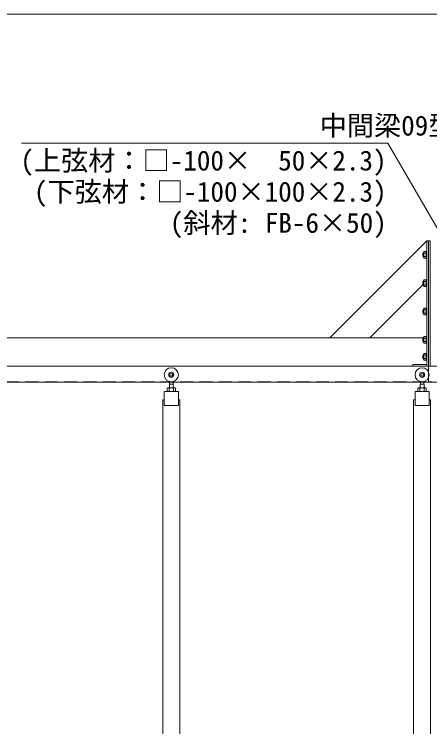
# Model space of a CAD drawing. Units: millimetres, scale not verified. Extents: x 14020 to 34145, y -14438 to 14438.
# Drawn here: x 18806 to 20274, y 6851 to 9368 of the extents above; entities that cross this region are included whole.
import ezdxf
from ezdxf.enums import TextEntityAlignment as Align

# ---------------------------------------------------------------- set-up
doc = ezdxf.new("R2010")
doc.units = ezdxf.units.MM
doc.header["$LTSCALE"] = 38
doc.linetypes.add('DASHED1', pattern=[1.8, 1.2, -0.6])
for name, color, linetype, lineweight in [('0-6_ﾎﾞﾙﾄ類', 2, 'Continuous', 18), ('0-B_寸法', 3, 'Continuous', 18), ('0-F_中央走行棒', 7, 'Continuous', 18), ('1-2_中間梁09', 7, 'Continuous', 18), ('1-4_吊車', 4, 'DASHED1', 9), ('1-8_文字', 7, 'Continuous', 18), ('1-A_連結用梁36', 7, 'Continuous', 18)]:
    doc.layers.add(name, color=color, linetype=linetype, lineweight=lineweight)
doc.styles.add('ＭＳ ゴシック', font='')
doc.styles.get('ＭＳ ゴシック').set_extended_font_data('MS Gothic')

msp = doc.modelspace()

# ---------------------------------------------------------------- linework, layer by layer
at = {"layer": '0-6_ﾎﾞﾙﾄ類'}
for p, q in [((20251.1, 8524.5), (20249.1, 8522.5)), ((20249.1, 8512.5), (20249.1, 8522.5)), ((20251.1, 8510.5), (20249.1, 8512.5)), ((20252.5, 8523.3), (20249.9, 8523.3)), ((20252.5, 8511.7), (20249.9, 8511.7)), ((20251.1, 8510.5), (20251.1, 8524.5)), ((20252.5, 8524.5), (20251.1, 8524.5)), ((20252.5, 8510.5), (20251.1, 8510.5)), ((20252.5, 8528), (20254.12, 8529.62)), ((20252.5, 8507), (20252.5, 8528)), ((20252.5, 8507), (20254.12, 8505.38)), ((20254.12, 8523.55), (20261.5, 8523.55)), ((20254.12, 8511.45), (20261.5, 8511.45)), ((20251.1, 8424.5), (20249.1, 8422.5)), ((20249.1, 8412.5), (20249.1, 8422.5)), ((20251.1, 8410.5), (20249.1, 8412.5)), ((20252.5, 8423.3), (20249.9, 8423.3)), ((20252.5, 8411.7), (20249.9, 8411.7)), ((20251.1, 8410.5), (20251.1, 8424.5)), ((20252.5, 8424.5), (20251.1, 8424.5)), ((20252.5, 8410.5), (20251.1, 8410.5)), ((20252.5, 8428), (20254.12, 8429.62)), ((20252.5, 8407), (20252.5, 8428)), ((20252.5, 8407), (20254.12, 8405.38)), ((20254.12, 8423.55), (20261.5, 8423.55)), ((20254.12, 8411.45), (20261.5, 8411.45)), ((20251.1, 8324.5), (20249.1, 8322.5)), ((20249.1, 8312.5), (20249.1, 8322.5)), ((20251.1, 8310.5), (20249.1, 8312.5)), ((20252.5, 8323.3), (20249.9, 8323.3)), ((20252.5, 8311.7), (20249.9, 8311.7)), ((20251.1, 8310.5), (20251.1, 8324.5)), ((20252.5, 8324.5), (20251.1, 8324.5)), ((20252.5, 8310.5), (20251.1, 8310.5)), ((20252.5, 8328), (20254.12, 8329.62)), ((20252.5, 8307), (20252.5, 8328)), ((20252.5, 8307), (20254.12, 8305.38)), ((20254.12, 8323.55), (20261.5, 8323.55)), ((20254.12, 8311.45), (20261.5, 8311.45)), ((20252.5, 8228), (20254.12, 8229.62)), ((20251.1, 8224.5), (20249.1, 8222.5)), ((20249.1, 8212.5), (20249.1, 8222.5)), ((20251.1, 8210.5), (20249.1, 8212.5)), ((20252.5, 8223.3), (20249.9, 8223.3)), ((20252.5, 8211.7), (20249.9, 8211.7)), ((20251.1, 8210.5), (20251.1, 8224.5)), ((20252.5, 8224.5), (20251.1, 8224.5)), ((20252.5, 8210.5), (20251.1, 8210.5)), ((20252.5, 8207), (20252.5, 8228)), ((20252.5, 8207), (20254.12, 8205.38)), ((20254.12, 8223.55), (20261.5, 8223.55)), ((20254.12, 8211.45), (20261.5, 8211.45)), ((20251.1, 8164.5), (20249.1, 8162.5)), ((20249.1, 8152.5), (20249.1, 8162.5)), ((20252.5, 8163.3), (20249.9, 8163.3)), ((20251.1, 8150.5), (20251.1, 8164.5)), ((20252.5, 8164.5), (20251.1, 8164.5)), ((20252.5, 8168), (20254.12, 8169.62)), ((20252.5, 8147), (20252.5, 8168)), ((20254.12, 8163.55), (20261.5, 8163.55)), ((20251.1, 8150.5), (20249.1, 8152.5)), ((20252.5, 8151.7), (20249.9, 8151.7)), ((20252.5, 8150.5), (20251.1, 8150.5)), ((20252.5, 8147), (20254.12, 8145.38)), ((20254.12, 8151.45), (20261.5, 8151.45)), ((19349.68, 8048.05), (19371.92, 8048.05)), ((19349.68, 8048.05), (19353.3, 8048.05)), ((19353.3, 8046.05), (19353.3, 8035.05)), ((19368.3, 8048.05), (19371.92, 8048.05)), ((19368.3, 8046.05), (19368.3, 8035.05)), ((20235.67, 8048.05), (20257.92, 8048.05)), ((20235.67, 8048.05), (20239.3, 8048.05)), ((20239.3, 8046.05), (20239.3, 8035.05)), ((20254.3, 8048.05), (20257.92, 8048.05)), ((20254.3, 8046.05), (20254.3, 8035.05))]:
    msp.add_line(p, q, dxfattribs=at)
for points in [[(20254.12, 8529.62), (20261.5, 8529.62), (20261.5, 8505.38), (20254.12, 8505.38)], [(20254.12, 8429.62), (20261.5, 8429.62), (20261.5, 8405.38), (20254.12, 8405.38)], [(20254.12, 8329.62), (20261.5, 8329.62), (20261.5, 8305.38), (20254.12, 8305.38)], [(20254.12, 8229.62), (20261.5, 8229.62), (20261.5, 8205.38), (20254.12, 8205.38)], [(20254.12, 8169.62), (20261.5, 8169.62), (20261.5, 8145.38), (20254.12, 8145.38)], [(19375.55, 8046.05), (19375.55, 8035.05), (19346.05, 8035.05), (19346.05, 8046.05)], [(20261.55, 8046.05), (20261.55, 8035.05), (20232.05, 8035.05), (20232.05, 8046.05)]]:
    msp.add_lwpolyline(points, dxfattribs=at)
for points in [[(20261.5, 8506.5), (20261.5, 8528.5), (20263.8, 8528.5), (20263.8, 8506.5)], [(20261.5, 8406.5), (20261.5, 8428.5), (20263.8, 8428.5), (20263.8, 8406.5)], [(20261.5, 8306.5), (20261.5, 8328.5), (20263.8, 8328.5), (20263.8, 8306.5)], [(20261.5, 8206.5), (20261.5, 8228.5), (20263.8, 8228.5), (20263.8, 8206.5)], [(20261.5, 8146.5), (20261.5, 8168.5), (20263.8, 8168.5), (20263.8, 8146.5)]]:
    msp.add_lwpolyline(points, close=True, dxfattribs=at)
for centre, radius, start, end in [((20264.62, 8517.5), 12.12, 150, 210), ((20257.15, 8526.6), 4.28, 135, 225), ((20257.15, 8508.4), 4.28, 135, 225), ((20264.62, 8417.5), 12.12, 150, 210), ((20257.15, 8426.6), 4.28, 135, 225), ((20257.15, 8408.4), 4.28, 135, 225), ((20264.62, 8317.5), 12.12, 150, 210), ((20257.15, 8326.6), 4.28, 135, 225), ((20257.15, 8308.4), 4.28, 135, 225), ((20257.15, 8226.6), 4.28, 135, 225), ((20264.62, 8217.5), 12.12, 150, 210), ((20257.15, 8208.4), 4.28, 135, 225), ((20264.62, 8157.5), 12.12, 150, 210), ((20257.15, 8166.6), 4.28, 135, 225), ((20257.15, 8148.4), 4.28, 135, 225), ((19349.68, 8043.78), 4.28, 32.227, 147.773), ((19360.8, 8033), 15.05, 60.137, 119.863), ((19371.92, 8043.78), 4.28, 32.227, 147.773), ((20235.67, 8043.78), 4.28, 32.227, 147.773), ((20246.8, 8033), 15.05, 60.137, 119.863), ((20257.92, 8043.78), 4.28, 32.227, 147.773)]:
    msp.add_arc(centre, radius, start, end, dxfattribs=at)
at = {"layer": '0-B_寸法'}
msp.add_line((16724.8, 9367.5), (24714.8, 9367.5), dxfattribs=at)
at = {"layer": '0-F_中央走行棒'}
for points in [[(19335.8, 7985.05), (19385.8, 7985.05), (19385.8, 8035.05), (19335.8, 8035.05)], [(20221.8, 7985.05), (20271.8, 7985.05), (20271.8, 8035.05), (20221.8, 8035.05)]]:
    msp.add_lwpolyline(points, close=True, dxfattribs=at)
for points in [[(19335.8, 8005.05), (19330.8, 8005.05), (19330.8, 6673.05)], [(19390.8, 6673.05), (19390.8, 8005.05), (19385.8, 8005.05)], [(20221.8, 8005.05), (20216.8, 8005.05), (20216.8, 6673.05)], [(20276.8, 6673.05), (20276.8, 8005.05), (20271.8, 8005.05)]]:
    msp.add_lwpolyline(points, dxfattribs=at)
at = {"layer": '1-2_中間梁09', "color": 4, "linetype": 'DASHED1', "lineweight": 9}
msp.add_line((21169.8, 8069.1), (20269.8, 8069.1), dxfattribs=at)
at = {"layer": '1-2_中間梁09'}
for points in [[(20269.8, 8124.5), (20275.8, 8124.5), (20275.8, 8567.5), (20269.8, 8567.5)], [(20269.8, 8067.5), (21169.8, 8067.5), (21169.8, 8124.5), (20269.8, 8124.5)]]:
    msp.add_lwpolyline(points, close=True, dxfattribs=at)
at = {"layer": '1-4_吊車', "color": 7, "linetype": 'Continuous', "lineweight": 18}
for p, q in [((19354.1, 8048.05), (19354.1, 8061.1)), ((19354.55, 8061.1), (19354.55, 8069.9)), ((19367.05, 8061.1), (19367.05, 8069.9)), ((19367.5, 8048.05), (19367.5, 8061.1)), ((20240.1, 8048.05), (20240.1, 8061.1)), ((20240.55, 8061.1), (20240.55, 8069.9)), ((20253.05, 8061.1), (20253.05, 8069.9)), ((20253.5, 8048.05), (20253.5, 8061.1)), ((19352.85, 8048.05), (19352.85, 8048.1)), ((19368.73, 8048.05), (19368.73, 8048.1)), ((20238.85, 8048.05), (20238.85, 8048.1)), ((20254.73, 8048.05), (20254.73, 8048.1))]:
    msp.add_line(p, q, dxfattribs=at)
for points in [[(19352.85, 8048.1), (19353.8, 8048.1), (19353.8, 8061.1), (19360.8, 8061.1)], [(19368.73, 8048.1), (19367.8, 8048.1), (19367.8, 8061.1), (19360.8, 8061.1)], [(20238.85, 8048.1), (20239.8, 8048.1), (20239.8, 8061.1), (20246.8, 8061.1)], [(20254.73, 8048.1), (20253.8, 8048.1), (20253.8, 8061.1), (20246.8, 8061.1)]]:
    msp.add_lwpolyline(points, dxfattribs=at)
for centre, radius in [((19360.8, 8094.1), 25), ((20246.8, 8094.1), 25), ((19360.8, 8094.1), 9), ((19360.8, 8094.1), 5), ((20246.8, 8094.1), 9), ((20246.8, 8094.1), 5)]:
    msp.add_circle(centre, radius, dxfattribs=at)
at = {"layer": '1-8_文字'}
for p, q in [((18831.55, 8912.5), (20101.15, 8912.5)), ((20126.08, 8912.5), (20101.15, 8912.5)), ((20336.32, 8548.35), (20126.08, 8912.5))]:
    msp.add_line(p, q, dxfattribs=at)
at = {"layer": '1-A_連結用梁36', "color": 4, "linetype": 'DASHED1', "lineweight": 9}
msp.add_line((16724.8, 8069.1), (20269.8, 8069.1), dxfattribs=at)
at = {"layer": '1-A_連結用梁36'}
for points in [[(20263.8, 8426.08), (20263.8, 8567.5), (19920.85, 8224.55), (20062.28, 8224.55), (20249.65, 8411.95)], [(16569.8, 8124.5), (16569.8, 8224.5), (20251.1, 8224.5)], [(20263.8, 8224.5), (20263.8, 8124.5), (16969.8, 8124.5)], [(16969.8, 8124.5), (20269.8, 8124.5), (20269.8, 8067.5), (16912.8, 8067.5)]]:
    msp.add_lwpolyline(points, dxfattribs=at)
for points in [[(20269.8, 8124.5), (20263.8, 8124.5), (20263.8, 8567.5), (20269.8, 8567.5)], [(20213.8, 8124.5), (20213.8, 8130.5), (20263.8, 8130.5), (20263.8, 8124.5)]]:
    msp.add_lwpolyline(points, close=True, dxfattribs=at)

# ---------------------------------------------------------------- texts
at = {"layer": '1-8_文字', "style": 'ＭＳ ゴシック'}
for s, p in [('                      中間梁09型', (18831.55, 8917.9)), ('(上弦材：□-100×  50×2.3)', (18827.38, 8794.43)), ('(下弦材：□-100×100×2.3)', (18875.38, 8684.42)), ('(斜材: FB-6×50)', (19355.38, 8574.42))]:
    msp.add_text(s, height=70.38, dxfattribs=at).set_placement(p, align=Align.BOTTOM_LEFT)

doc.saveas('drawing.dxf')
